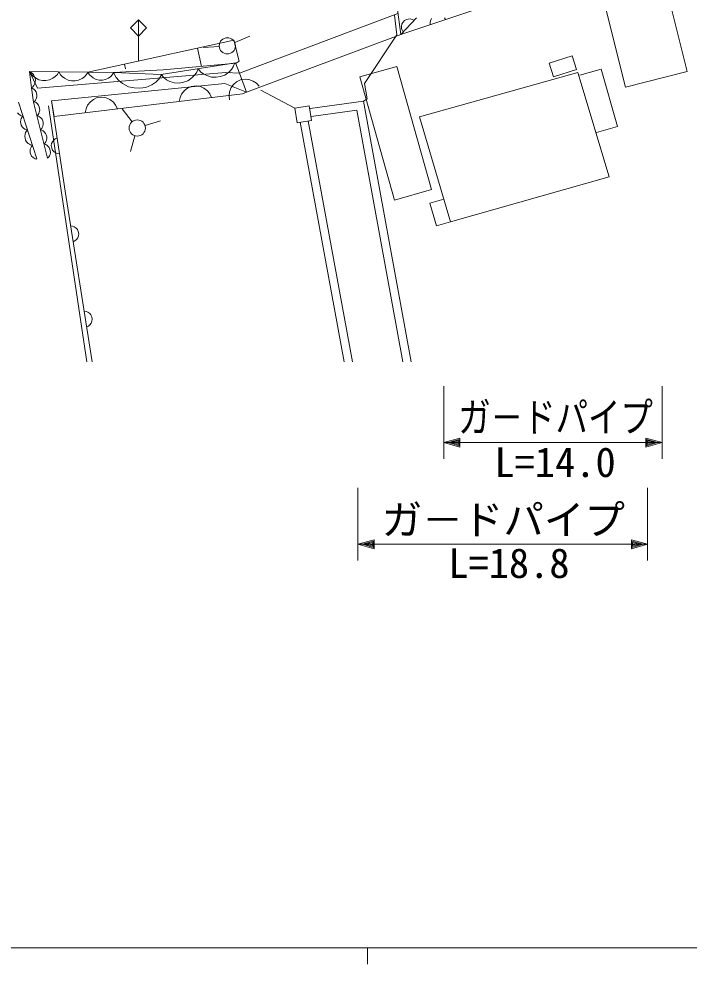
# Model space of a CAD drawing. Units: millimetres, scale not verified. Extents: x 40000 to 680000, y 20000 to 380000.
# Drawn here: x 146509 to 187835, y 204000 to 262255 of the extents above; entities that cross this region are included whole.
import ezdxf
from ezdxf.enums import TextEntityAlignment as Align

# ---------------------------------------------------------------- set-up
doc = ezdxf.new("R2010")
doc.units = ezdxf.units.MM
doc.header["$LTSCALE"] = 1000
for name, color, linetype, lineweight in [('M-BGD', 7, 'Continuous', 13), ('M-STR-HTXT', 7, 'Continuous', 13), ('M-TTL-BAND', 7, 'Continuous', 13)]:
    doc.layers.add(name, color=color, linetype=linetype, lineweight=lineweight)
doc.styles.add('ＭＳ ゴシック', font='')
doc.styles.get('ＭＳ ゴシック').set_extended_font_data('MS Gothic')

msp = doc.modelspace()

# ---------------------------------------------------------------- linework, layer by layer
at = {"layer": 'M-BGD'}
for p, q in [((188354, 267400), (170058, 261300)), ((187716, 259008), (186314, 264611)), ((182521, 263616), (183913, 258056)), ((169837, 262980), (170058, 261300)), ((153886, 262200), (153386, 261700)), ((154386, 261700), (153886, 262200)), ((153886, 262200), (153886, 259700)), ((169881, 262582), (160115, 258913)), ((169815, 261278), (169660, 262494)), ((171018, 262316), (170058, 261300)), ((170288, 262155), (170178, 262039)), ((170399, 262215), (170288, 262155)), ((170511, 262246), (170399, 262215)), ((170653, 262250), (170511, 262246)), ((170767, 262225), (170653, 262250)), ((170881, 262172), (170767, 262225)), ((171959, 262272), (171896, 262145)), ((172820, 262221), (172744, 262322)), ((153386, 261700), (153886, 261200)), ((153886, 261200), (154386, 261700)), ((170124, 261924), (170099, 261810)), ((170099, 261810), (170103, 261669)), ((170103, 261669), (170135, 261556)), ((170178, 262039), (170124, 261924)), ((171896, 262145), (171871, 262031)), ((171871, 262031), (171871, 261905)), ((159820, 260791), (160739, 261185)), ((160534, 257742), (170058, 261300)), ((167827, 258273), (169815, 261278)), ((170135, 261556), (170195, 261445)), ((150768, 258979), (159761, 260946)), ((157513, 260455), (157760, 259325)), ((158862, 260561), (157864, 260496)), ((159761, 260946), (160092, 259643)), ((180621, 259975), (179206, 259533)), ((180886, 259135), (180621, 259975)), ((153016, 259471), (153078, 259186)), ((155284, 258827), (159871, 259554)), ((159899, 259519), (155408, 259112)), ((159613, 259141), (159727, 259299)), ((159727, 259299), (159828, 259547)), ((159871, 259554), (160115, 258913)), ((160092, 259643), (159899, 259519)), ((169819, 259323), (167531, 258688)), ((171959, 251734), (169819, 259323)), ((179206, 259533), (179472, 258693)), ((147276, 258007), (147166, 259001)), ((147272, 258952), (147166, 259001)), ((147652, 257985), (147171, 259012)), ((147171, 259012), (150768, 258979)), ((147171, 259012), (147278, 258831)), ((147338, 258899), (147272, 258952)), ((147278, 258831), (147385, 258722)), ((147406, 258826), (147338, 258899)), ((147385, 258722), (147528, 258613)), ((147479, 258714), (147406, 258826)), ((147513, 258597), (147479, 258714)), ((159275, 258958), (147652, 257985)), ((148608, 258603), (148753, 258710)), ((148753, 258710), (148862, 258817)), ((148862, 258817), (148971, 258996)), ((148971, 258996), (149078, 258815)), ((149078, 258815), (149185, 258706)), ((149185, 258706), (149328, 258596)), ((150408, 258587), (150553, 258693)), ((150553, 258693), (150662, 258800)), ((150662, 258800), (150771, 258979)), ((150768, 258979), (152336, 258957)), ((150768, 258979), (150861, 258818)), ((150861, 258818), (150956, 258721)), ((150956, 258721), (151083, 258623)), ((152042, 258609), (152172, 258704)), ((152172, 258704), (152269, 258798)), ((152269, 258798), (152367, 258957)), ((155408, 259112), (152336, 258957)), ((152336, 258957), (155284, 258827)), ((152336, 258957), (152503, 258650)), ((155140, 258533), (155333, 258825)), ((155284, 258827), (155457, 258621)), ((157181, 258615), (157341, 258780)), ((157341, 258780), (157456, 258938)), ((157456, 258938), (157556, 259187)), ((157556, 259187), (157728, 258982)), ((157728, 258982), (157886, 258867)), ((157886, 258867), (158090, 258759)), ((158090, 258759), (158384, 258666)), ((158384, 258666), (158664, 258664)), ((158664, 258664), (158936, 258707)), ((158936, 258707), (159202, 258796)), ((159202, 258796), (159453, 258976)), ((160115, 258913), (159275, 258958)), ((159453, 258976), (159613, 259141)), ((160115, 258913), (160534, 257742)), ((167531, 258688), (169678, 251089)), ((180965, 258961), (171215, 256220)), ((179472, 258693), (180886, 259135)), ((180965, 258961), (182897, 252528)), ((181107, 258782), (182411, 259158)), ((182411, 259158), (183427, 255622)), ((183913, 258056), (187716, 259008)), ((147276, 258007), (147369, 258078)), ((147369, 258078), (147422, 258144)), ((147422, 258144), (147473, 258230)), ((147473, 258230), (147519, 258356)), ((147526, 258477), (147513, 258597)), ((147519, 258356), (147526, 258477)), ((147528, 258613), (147743, 258503)), ((147743, 258503), (147958, 258465)), ((147958, 258465), (148174, 258463)), ((148174, 258463), (148391, 258497)), ((148391, 258497), (148608, 258603)), ((148514, 257211), (159209, 258273)), ((149328, 258596), (149543, 258486)), ((149543, 258486), (149758, 258448)), ((149758, 258448), (149974, 258446)), ((149974, 258446), (150191, 258481)), ((150191, 258481), (150408, 258587)), ((151083, 258623), (151273, 258524)), ((151273, 258524), (151465, 258489)), ((151465, 258489), (151657, 258487)), ((151657, 258487), (151849, 258516)), ((151849, 258516), (152042, 258609)), ((152503, 258650), (152675, 258462)), ((152675, 258462), (152907, 258271)), ((152907, 258271), (153258, 258076)), ((153258, 258076), (153615, 258000)), ((154337, 258028), (154705, 258192)), ((154705, 258192), (154953, 258361)), ((154953, 258361), (155140, 258533)), ((155457, 258621), (155615, 258507)), ((155615, 258507), (155818, 258399)), ((155818, 258399), (156112, 258306)), ((156112, 258306), (156392, 258304)), ((156392, 258304), (156665, 258347)), ((156665, 258347), (156930, 258436)), ((157132, 258099), (156903, 257991)), ((156930, 258436), (157181, 258615)), ((157450, 258137), (157132, 258099)), ((157698, 258086), (157450, 258137)), ((157911, 257991), (157698, 258086)), ((159209, 258273), (160534, 257742)), ((159734, 258214), (159602, 258022)), ((159920, 258386), (159734, 258214)), ((160211, 258518), (159920, 258386)), ((160463, 258544), (160211, 258518)), ((160694, 258518), (160463, 258544)), ((160959, 258419), (160694, 258518)), ((161151, 258286), (160959, 258419)), ((161323, 258101), (161151, 258286)), ((167981, 257323), (167827, 258273)), ((147372, 257973), (147275, 258013)), ((147409, 257123), (147276, 258007)), ((147434, 257928), (147372, 257973)), ((147498, 257864), (147434, 257928)), ((147567, 257766), (147498, 257864)), ((147601, 257661), (147567, 257766)), ((147617, 257555), (147601, 257661)), ((147615, 257445), (147617, 257555)), ((160291, 257632), (148691, 256239)), ((153615, 258000), (153975, 257984)), ((153975, 257984), (154337, 258028)), ((156544, 257625), (156449, 257412)), ((156719, 257848), (156544, 257625)), ((156903, 257991), (156719, 257848)), ((158133, 257816), (157911, 257991)), ((158276, 257632), (158133, 257816)), ((158384, 257403), (158276, 257632)), ((159503, 257757), (159476, 257525)), ((159476, 257525), (159503, 257273)), ((159602, 258022), (159503, 257757)), ((160534, 257742), (160291, 257632)), ((161426, 257853), (163518, 256748)), ((146481, 257123), (147619, 253622)), ((147499, 257132), (147399, 257162)), ((147409, 257123), (147490, 257190)), ((148282, 253672), (147409, 257123)), ((147490, 257190), (147535, 257251)), ((147565, 257093), (147499, 257132)), ((147535, 257251), (147578, 257330)), ((147635, 257036), (147565, 257093)), ((147578, 257330), (147615, 257445)), ((147714, 256945), (147635, 257036)), ((147758, 256845), (147714, 256945)), ((148691, 256239), (148514, 257211)), ((148514, 257211), (149354, 251643)), ((150744, 256929), (150649, 256716)), ((150919, 257151), (150744, 256929)), ((151103, 257294), (150919, 257151)), ((151332, 257402), (151103, 257294)), ((151649, 257440), (151332, 257402)), ((151897, 257390), (151649, 257440)), ((152110, 257294), (151897, 257390)), ((152333, 257120), (152110, 257294)), ((152476, 256935), (152333, 257120)), ((152584, 256707), (152476, 256935)), ((156449, 257412), (156398, 257164)), ((164468, 256726), (167760, 257190)), ((167760, 257190), (167981, 257323)), ((167760, 257190), (170696, 241127)), ((146430, 256463), (146515, 256377)), ((146515, 256377), (146589, 256325)), ((146589, 256325), (146657, 256291)), ((147620, 256290), (147694, 256364)), ((147694, 256364), (147733, 256430)), ((147733, 256430), (147768, 256513)), ((147784, 256740), (147758, 256845)), ((147768, 256513), (147793, 256631)), ((147793, 256631), (147784, 256740)), ((148339, 256902), (150698, 241127)), ((150649, 256716), (150598, 256468)), ((153498, 255920), (152879, 256705)), ((164405, 256900), (163518, 256748)), ((163518, 256748), (163672, 255842)), ((164560, 255994), (164405, 256900)), ((164538, 256231), (167355, 256628)), ((167355, 256628), (170188, 241127)), ((146626, 256035), (146608, 255915)), ((146608, 255915), (146625, 255807)), ((146625, 255807), (146658, 255704)), ((146655, 256120), (146626, 256035)), ((146690, 256188), (146655, 256120)), ((146657, 256291), (146759, 256267)), ((146759, 256267), (146690, 256188)), ((147720, 256260), (147620, 256290)), ((147786, 256220), (147720, 256260)), ((147856, 256164), (147786, 256220)), ((147935, 256072), (147856, 256164)), ((147979, 255972), (147935, 256072)), ((148005, 255867), (147979, 255972)), ((147988, 255640), (148014, 255758)), ((148014, 255758), (148005, 255867)), ((154285, 255679), (155238, 255981)), ((163672, 255842), (164560, 255994)), ((166562, 241127), (163849, 255886)), ((167071, 241127), (164341, 255977)), ((173130, 249744), (171215, 256220)), ((146658, 255704), (146708, 255607)), ((146708, 255607), (146793, 255521)), ((146793, 255521), (146867, 255469)), ((146867, 255469), (146935, 255435)), ((146922, 255248), (146890, 255153)), ((146961, 255323), (146922, 255248)), ((146935, 255435), (147037, 255411)), ((147037, 255411), (146961, 255323)), ((147841, 255417), (147915, 255492)), ((147941, 255387), (147841, 255417)), ((147915, 255492), (147954, 255557)), ((148007, 255348), (147941, 255387)), ((147954, 255557), (147988, 255640)), ((148077, 255291), (148007, 255348)), ((148156, 255200), (148077, 255291)), ((148200, 255100), (148156, 255200)), ((183427, 255622), (182123, 255246)), ((146890, 255153), (146870, 255020)), ((146870, 255020), (146888, 254900)), ((146888, 254900), (146925, 254786)), ((146925, 254786), (146981, 254678)), ((146981, 254678), (147075, 254582)), ((147075, 254582), (147157, 254525)), ((148061, 254545), (148135, 254619)), ((148135, 254619), (148175, 254685)), ((148175, 254685), (148209, 254768)), ((148226, 254995), (148200, 255100)), ((148209, 254768), (148235, 254886)), ((148235, 254886), (148226, 254995)), ((148572, 254676), (148528, 254568)), ((148656, 254790), (148572, 254676)), ((148746, 254864), (148656, 254790)), ((148859, 254922), (148746, 254864)), ((153667, 255048), (153386, 254089)), ((147157, 254525), (147233, 254486)), ((147214, 254228), (147196, 254108)), ((147196, 254108), (147212, 254000)), ((147212, 254000), (147245, 253897)), ((147243, 254313), (147214, 254228)), ((147233, 254486), (147346, 254460)), ((147277, 254381), (147243, 254313)), ((147346, 254460), (147277, 254381)), ((148162, 254515), (148061, 254545)), ((148228, 254475), (148162, 254515)), ((148298, 254419), (148228, 254475)), ((148376, 254327), (148298, 254419)), ((148420, 254227), (148376, 254327)), ((148447, 254122), (148420, 254227)), ((148430, 253895), (148456, 254013)), ((148456, 254013), (148447, 254122)), ((148528, 254568), (148506, 254444)), ((148506, 254444), (148530, 254285)), ((148530, 254285), (148588, 254173)), ((148588, 254173), (148662, 254083)), ((148662, 254083), (148776, 253999)), ((148776, 253999), (148884, 253954)), ((147245, 253897), (147296, 253800)), ((147296, 253800), (147381, 253714)), ((147381, 253714), (147454, 253662)), ((147454, 253662), (147522, 253628)), ((147522, 253628), (147625, 253604)), ((148282, 253672), (148356, 253747)), ((148356, 253747), (148395, 253812)), ((148395, 253812), (148430, 253895)), ((148884, 253954), (149008, 253933)), ((182897, 252528), (173130, 249744)), ((169678, 251089), (171959, 251734)), ((151023, 241127), (149354, 251643)), ((172710, 251136), (171849, 250893)), ((171849, 250893), (172268, 249501)), ((149817, 249487), (149693, 249508)), ((149926, 249444), (149817, 249487)), ((150040, 249361), (149926, 249444)), ((150115, 249271), (150040, 249361)), ((172268, 249501), (173130, 249744)), ((150051, 248653), (150134, 248768)), ((150173, 249159), (150115, 249271)), ((150134, 248768), (150178, 248876)), ((150198, 249001), (150173, 249159)), ((150178, 248876), (150198, 249001)), ((149849, 248520), (149962, 248579)), ((149962, 248579), (150051, 248653)), ((150652, 244229), (150527, 244250)), ((150760, 244186), (150652, 244229)), ((150875, 244103), (150760, 244186)), ((150950, 244013), (150875, 244103)), ((150886, 243396), (150969, 243510)), ((151008, 243901), (150950, 244013)), ((150969, 243510), (151013, 243618)), ((151033, 243743), (151008, 243901)), ((151013, 243618), (151033, 243743)), ((150684, 243262), (150797, 243321)), ((150797, 243321), (150886, 243396))]:
    msp.add_line(p, q, dxfattribs=at)
for centre in [(159361, 260594), (153808, 255528)]:
    msp.add_circle(centre, 500, dxfattribs=at)
at = {"layer": 'M-STR-HTXT'}
for p, q in [((172708, 239626), (172708, 235142)), ((186173, 239626), (186173, 235142)), ((172708, 236142), (173708, 236422)), ((173708, 235862), (172708, 236142)), ((172708, 236142), (186173, 236142)), ((172988, 236142), (173668, 236342)), ((173668, 235942), (172988, 236142)), ((173148, 236142), (173628, 236262)), ((173628, 236022), (173148, 236142)), ((173388, 236142), (173588, 236182)), ((173588, 236102), (173388, 236142)), ((173588, 236182), (173588, 236102)), ((173628, 236262), (173628, 236022)), ((173668, 236342), (173668, 235942)), ((173708, 236422), (173708, 235862)), ((185173, 235862), (185173, 236422)), ((185173, 236422), (186173, 236142)), ((186173, 236142), (185173, 235862)), ((185213, 235942), (185213, 236342)), ((185213, 236342), (185893, 236142)), ((185893, 236142), (185213, 235942)), ((185253, 236022), (185253, 236262)), ((185253, 236262), (185733, 236142)), ((185733, 236142), (185253, 236022)), ((185293, 236102), (185293, 236182)), ((185293, 236182), (185493, 236142)), ((185493, 236142), (185293, 236102)), ((167407, 233356), (167407, 228872)), ((185273, 228872), (185273, 233356)), ((167407, 229872), (168407, 230152)), ((168407, 230152), (168407, 229592)), ((184273, 229592), (184273, 230152)), ((184273, 230152), (185273, 229872)), ((168407, 229592), (167407, 229872)), ((167407, 229872), (185273, 229872)), ((167687, 229872), (168367, 230072)), ((168367, 229672), (167687, 229872)), ((167847, 229872), (168327, 229992)), ((168327, 229752), (167847, 229872)), ((168087, 229872), (168287, 229912)), ((168287, 229832), (168087, 229872)), ((168287, 229912), (168287, 229832)), ((168327, 229992), (168327, 229752)), ((168367, 230072), (168367, 229672)), ((185273, 229872), (184273, 229592)), ((184313, 229672), (184313, 230072)), ((184313, 230072), (184993, 229872)), ((184993, 229872), (184313, 229672)), ((184353, 229752), (184353, 229992)), ((184353, 229992), (184833, 229872)), ((184833, 229872), (184353, 229752)), ((184393, 229832), (184393, 229912)), ((184393, 229912), (184593, 229872)), ((184593, 229872), (184393, 229832))]:
    msp.add_line(p, q, dxfattribs=at)
at = {"layer": 'M-TTL-BAND'}
for p, q in [((40000, 205000), (579000, 205000)), ((168000, 205000), (168000, 204000))]:
    msp.add_line(p, q, dxfattribs=at)

# ---------------------------------------------------------------- texts
at = {"layer": 'M-STR-HTXT', "style": 'ＭＳ ゴシック', "width": 0.8}
msp.add_text('ガ－ドパイプ', height=1833, dxfattribs=at).set_placement((173600, 236240), align=Align.BOTTOM_LEFT)
at = {"layer": 'M-STR-HTXT', "style": 'ＭＳ ゴシック'}
for s, p in [('L=14.0', (175830, 233469)), ('ガ－ドパイプ', (168880, 229920)), ('L=18.8', (172983, 227250))]:
    msp.add_text(s, height=1833, dxfattribs=at).set_placement(p, align=Align.BOTTOM_LEFT)

doc.saveas('drawing.dxf')
